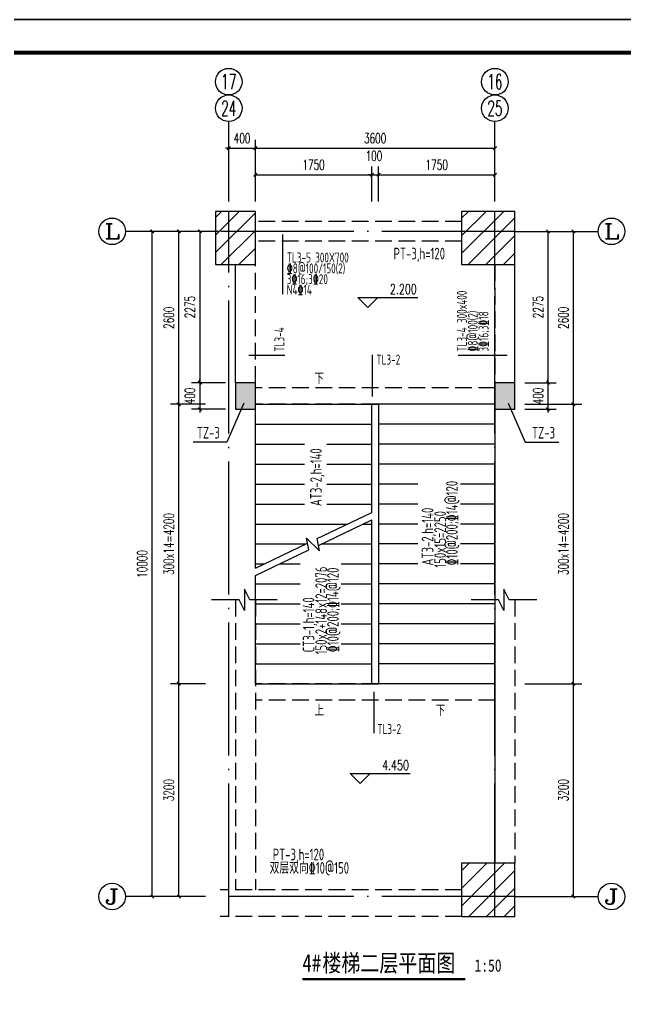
# Model space of a CAD drawing. Extents: x 239268 to 489116, y -316056 to -246175.
# Drawn here: x 381459 to 390567, y -295887 to -281302 of the extents above; entities that cross this region are included whole.
import ezdxf
from ezdxf.enums import TextEntityAlignment as Align

# ---------------------------------------------------------------- set-up
doc = ezdxf.new("R2010")
doc.units = 0
doc.header["$LTSCALE"] = 1000
doc.header["$MEASUREMENT"] = 0
doc.linetypes.add('DASH', pattern=[0.35, 0.25, -0.1])
doc.linetypes.add('DOTE', pattern=[2.42, 2, -0.2, 0.02, -0.2])
doc.layers.get('0').update_dxf_attribs({"linetype": 'CONTINUOUS'})
doc.layers.get('Defpoints').update_dxf_attribs({"color": 6, "linetype": 'CONTINUOUS'})
for name, color, linetype in [('3-ban', 84, 'CONTINUOUS'), ('3-HATCH', 8, 'CONTINUOUS'), ('3-liang-rein', 54, 'CONTINUOUS'), ('3-liang-s', 120, 'CONTINUOUS'), ('3-liang-s-1', 44, 'CONTINUOUS'), ('3-liang-xu', 120, 'DASH'), ('AXIS', 3, 'CONTINUOUS'), ('AXIS_TEXT', 7, 'CONTINUOUS'), ('COLUMN', 2, 'CONTINUOUS'), ('DIM_ELEV', 3, 'CONTINUOUS'), ('DIM_SYMB', 3, 'CONTINUOUS'), ('DOTE', 26, 'DOTE'), ('PUB_TEXT', 7, 'CONTINUOUS'), ('STAIR', 4, 'CONTINUOUS'), ('图框', 85, 'CONTINUOUS')]:
    doc.layers.add(name, color=color, linetype=linetype)
doc.styles.add('_TCH_AXIS', font='COMPLEX', dxfattribs={"bigfont": 'GBCBIG'})
doc.styles.add('_TCH_DIM', font='SIMPLEX', dxfattribs={"bigfont": 'GBCBIG'})
doc.styles.add('COMPLEX', font='COMPLEX')
doc.styles.add('DIM_FONT', font='SIMPLEX.shx', dxfattribs={"width": 0.65})
doc.styles.add('TSSD_Rein', font='Tssdeng.shx', dxfattribs={"width": 0.7, "bigfont": 'hztxt.shx'})
doc.styles.add('房间名称', font='SIMHEI.TTF', dxfattribs={"width": 0.8})
doc.dimstyles.new('DIMN50', dxfattribs={"dimscale": 0.5, "dimtxt": 300, "dimasz": 100, "dimexe": 250, "dimexo": 300, "dimgap": 150, "dimtad": 1, "dimdec": 0, "dimzin": 0, "dimdsep": 46, "dimtxsty": 'DIM_FONT', "dimblk": 'ARCHTICK', "dimcen": 0.09, "dimclrt": 7, "dimazin": 2, "dimtfac": 1, "dimtdec": 0, "dimtix": 1, "dimtmove": 2, "dimatfit": 3, "dimfxl": 0, "dimtolj": 1, "dimtzin": 0, "dimarcsym": 0})
pattern_1 = [(45, (9746.47, 1e-10), (-132.58252, 132.58252), [])]

# ---------------------------------------------------------------- blocks, each defined once
blk = doc.blocks.new('_ArchTick')
at = {"color": 0, "linetype": 'ByBlock', "const_width": 0.4}
blk.add_lwpolyline([(-0.5, -0.5), (0.5, 0.5)], dxfattribs=at)
blk = doc.blocks.new('*D581')
at = {"layer": 'AXIS', "color": 0, "lineweight": -2}
for p, q in [((385004, -283626), (385004, -283113)), ((385004, -283238), (388604, -283238)), ((388604, -283626), (388604, -283113))]:
    blk.add_line(p, q, dxfattribs=at)
at = {"layer": 'Defpoints', "color": 0}
for p in [(388604, -283238), (385004, -283776), (388604, -283776)]:
    blk.add_point(p, dxfattribs=at)
at = {"layer": 'AXIS', "color": 0, "lineweight": -2, "xscale": 50, "yscale": 50, "zscale": 50, "rotation": 180}
blk.add_blockref('_ArchTick', (385004, -283238), dxfattribs=at)
at = {"layer": 'AXIS', "color": 0, "lineweight": -2, "xscale": 50, "yscale": 50, "zscale": 50}
blk.add_blockref('_ArchTick', (388604, -283238), dxfattribs=at)
at = {"layer": 'AXIS', "color": 7, "insert": (386804, -283088), "char_height": 150, "attachment_point": 5, "style": 'DIM_FONT'}
blk.add_mtext('\\A1;3600', dxfattribs=at)
blk = doc.blocks.new('*D582')
at = {"layer": 'AXIS', "color": 0, "lineweight": -2}
for p, q in [((384604, -283238), (384554, -283238)), ((384604, -283626), (384604, -283113)), ((384604, -283238), (385004, -283238)), ((385004, -283626), (385004, -283113)), ((385004, -283238), (385054, -283238))]:
    blk.add_line(p, q, dxfattribs=at)
at = {"layer": 'Defpoints', "color": 0}
for p in [(385004, -283238), (384604, -283776), (385004, -283776)]:
    blk.add_point(p, dxfattribs=at)
at = {"layer": 'AXIS', "color": 0, "lineweight": -2, "xscale": 50, "yscale": 50, "zscale": 50}
blk.add_blockref('_ArchTick', (384604, -283238), dxfattribs=at)
at = {"layer": 'AXIS', "color": 0, "lineweight": -2, "xscale": 50, "yscale": 50, "zscale": 50, "rotation": 180}
blk.add_blockref('_ArchTick', (385004, -283238), dxfattribs=at)
at = {"layer": 'AXIS', "color": 7, "insert": (384804, -283088), "char_height": 150, "attachment_point": 5, "style": 'DIM_FONT'}
blk.add_mtext('\\A1;400', dxfattribs=at)
blk = doc.blocks.new('*D648')
at = {"layer": 'AXIS', "color": 0, "lineweight": -2}
for p, q in [((386854, -284038), (386854, -283513)), ((388604, -284038), (388604, -283513)), ((386854, -283638), (388604, -283638))]:
    blk.add_line(p, q, dxfattribs=at)
at = {"layer": 'Defpoints', "color": 0}
for p in [(388604, -283638), (386854, -284188), (388604, -284188)]:
    blk.add_point(p, dxfattribs=at)
at = {"layer": 'AXIS', "color": 0, "lineweight": -2, "xscale": 50, "yscale": 50, "zscale": 50, "rotation": 180}
blk.add_blockref('_ArchTick', (386854, -283638), dxfattribs=at)
at = {"layer": 'AXIS', "color": 0, "lineweight": -2, "xscale": 50, "yscale": 50, "zscale": 50}
blk.add_blockref('_ArchTick', (388604, -283638), dxfattribs=at)
at = {"layer": 'AXIS', "color": 7, "insert": (387729, -283488), "char_height": 150, "attachment_point": 5, "style": 'DIM_FONT'}
blk.add_mtext('\\A1;1750', dxfattribs=at)
blk = doc.blocks.new('*D649')
at = {"layer": 'AXIS', "color": 0, "lineweight": -2}
for p, q in [((386754, -284038), (386754, -283513)), ((386854, -284038), (386854, -283513)), ((386754, -283638), (386704, -283638)), ((386754, -283638), (386854, -283638)), ((386854, -283638), (386904, -283638))]:
    blk.add_line(p, q, dxfattribs=at)
at = {"layer": 'Defpoints', "color": 0}
for p in [(386854, -283638), (386754, -284188), (386854, -284188)]:
    blk.add_point(p, dxfattribs=at)
at = {"layer": 'AXIS', "color": 0, "lineweight": -2, "xscale": 50, "yscale": 50, "zscale": 50}
blk.add_blockref('_ArchTick', (386754, -283638), dxfattribs=at)
at = {"layer": 'AXIS', "color": 0, "lineweight": -2, "xscale": 50, "yscale": 50, "zscale": 50, "rotation": 180}
blk.add_blockref('_ArchTick', (386854, -283638), dxfattribs=at)
at = {"layer": 'AXIS', "color": 7, "insert": (386786, -283354), "char_height": 150, "attachment_point": 5, "style": 'DIM_FONT'}
blk.add_mtext('\\A1;100', dxfattribs=at)
blk = doc.blocks.new('*D650')
at = {"layer": 'AXIS', "color": 0, "lineweight": -2}
for p, q in [((385004, -284038), (385004, -283513)), ((386754, -284038), (386754, -283513)), ((385004, -283638), (386754, -283638))]:
    blk.add_line(p, q, dxfattribs=at)
at = {"layer": 'Defpoints', "color": 0}
for p in [(386754, -283638), (385004, -284188), (386754, -284188)]:
    blk.add_point(p, dxfattribs=at)
at = {"layer": 'AXIS', "color": 0, "lineweight": -2, "xscale": 50, "yscale": 50, "zscale": 50, "rotation": 180}
blk.add_blockref('_ArchTick', (385004, -283638), dxfattribs=at)
at = {"layer": 'AXIS', "color": 0, "lineweight": -2, "xscale": 50, "yscale": 50, "zscale": 50}
blk.add_blockref('_ArchTick', (386754, -283638), dxfattribs=at)
at = {"layer": 'AXIS', "color": 7, "insert": (385879, -283488), "char_height": 150, "attachment_point": 5, "style": 'DIM_FONT'}
blk.add_mtext('\\A1;1750', dxfattribs=at)
blk = doc.blocks.new('*D656')
at = {"layer": 'AXIS', "color": 0, "lineweight": -2}
for p, q in [((389054, -291288), (389907, -291288)), ((389782, -294488), (389782, -291288)), ((389054, -294488), (389907, -294488))]:
    blk.add_line(p, q, dxfattribs=at)
at = {"layer": 'Defpoints', "color": 0}
for p in [(388904, -291288), (389782, -291288), (388904, -294488)]:
    blk.add_point(p, dxfattribs=at)
at = {"layer": 'AXIS', "color": 0, "lineweight": -2, "xscale": 50, "yscale": 50, "zscale": 50}
for p, rotation in [((389782, -291288), 90), ((389782, -294488), 270)]:
    blk.add_blockref('_ArchTick', p, dxfattribs=dict(at, rotation=rotation))
at = {"layer": 'AXIS', "color": 7, "insert": (389632, -292888), "char_height": 150, "attachment_point": 5, "rotation": 90, "style": 'DIM_FONT'}
blk.add_mtext('\\A1;3200', dxfattribs=at)
blk = doc.blocks.new('*D657')
at = {"layer": 'AXIS', "color": 0, "lineweight": -2}
for p, q in [((389054, -287088), (389907, -287088)), ((389782, -291288), (389782, -287088)), ((389054, -291288), (389907, -291288))]:
    blk.add_line(p, q, dxfattribs=at)
at = {"layer": 'Defpoints', "color": 0}
for p in [(388904, -287088), (389782, -287088), (388904, -291288)]:
    blk.add_point(p, dxfattribs=at)
at = {"layer": 'AXIS', "color": 0, "lineweight": -2, "xscale": 50, "yscale": 50, "zscale": 50}
for p, rotation in [((389782, -287088), 90), ((389782, -291288), 270)]:
    blk.add_blockref('_ArchTick', p, dxfattribs=dict(at, rotation=rotation))
at = {"layer": 'AXIS', "color": 7, "insert": (389632, -289188), "char_height": 150, "attachment_point": 5, "rotation": 90, "style": 'DIM_FONT'}
blk.add_mtext('\\A1;300x14=4200', dxfattribs=at)
blk = doc.blocks.new('*D658')
at = {"layer": 'AXIS', "color": 0, "lineweight": -2}
for p, q in [((389054, -284488), (389907, -284488)), ((389782, -287088), (389782, -284488)), ((389054, -287088), (389907, -287088))]:
    blk.add_line(p, q, dxfattribs=at)
at = {"layer": 'Defpoints', "color": 0}
for p in [(388904, -284488), (389782, -284488), (388904, -287088)]:
    blk.add_point(p, dxfattribs=at)
at = {"layer": 'AXIS', "color": 0, "lineweight": -2, "xscale": 50, "yscale": 50, "zscale": 50}
for p, rotation in [((389782, -284488), 90), ((389782, -287088), 270)]:
    blk.add_blockref('_ArchTick', p, dxfattribs=dict(at, rotation=rotation))
at = {"layer": 'AXIS', "color": 7, "insert": (389632, -285788), "char_height": 150, "attachment_point": 5, "rotation": 90, "style": 'DIM_FONT'}
blk.add_mtext('\\A1;2600', dxfattribs=at)
blk = doc.blocks.new('*D659')
at = {"layer": 'AXIS', "color": 0, "lineweight": -2}
for p, q in [((384254, -291288), (383729, -291288)), ((383854, -294488), (383854, -291288)), ((384254, -294488), (383729, -294488))]:
    blk.add_line(p, q, dxfattribs=at)
at = {"layer": 'Defpoints', "color": 0}
for p in [(383854, -291288), (384404, -291288), (384404, -294488)]:
    blk.add_point(p, dxfattribs=at)
at = {"layer": 'AXIS', "color": 0, "lineweight": -2, "xscale": 50, "yscale": 50, "zscale": 50}
for p, rotation in [((383854, -291288), 90), ((383854, -294488), 270)]:
    blk.add_blockref('_ArchTick', p, dxfattribs=dict(at, rotation=rotation))
at = {"layer": 'AXIS', "color": 7, "insert": (383704, -292888), "char_height": 150, "attachment_point": 5, "rotation": 90, "style": 'DIM_FONT'}
blk.add_mtext('\\A1;3200', dxfattribs=at)
blk = doc.blocks.new('*D660')
at = {"layer": 'AXIS', "color": 0, "lineweight": -2}
for p, q in [((384254, -287088), (383729, -287088)), ((383854, -291288), (383854, -287088)), ((384254, -291288), (383729, -291288))]:
    blk.add_line(p, q, dxfattribs=at)
at = {"layer": 'Defpoints', "color": 0}
for p in [(383854, -287088), (384404, -287088), (384404, -291288)]:
    blk.add_point(p, dxfattribs=at)
at = {"layer": 'AXIS', "color": 0, "lineweight": -2, "xscale": 50, "yscale": 50, "zscale": 50}
for p, rotation in [((383854, -287088), 90), ((383854, -291288), 270)]:
    blk.add_blockref('_ArchTick', p, dxfattribs=dict(at, rotation=rotation))
at = {"layer": 'AXIS', "color": 7, "insert": (383704, -289188), "char_height": 150, "attachment_point": 5, "rotation": 90, "style": 'DIM_FONT'}
blk.add_mtext('\\A1;300x14=4200', dxfattribs=at)
blk = doc.blocks.new('*D661')
at = {"layer": 'AXIS', "color": 0, "lineweight": -2}
for p, q in [((384254, -284488), (383729, -284488)), ((383854, -287088), (383854, -284488)), ((384254, -287088), (383729, -287088))]:
    blk.add_line(p, q, dxfattribs=at)
at = {"layer": 'Defpoints', "color": 0}
for p in [(383854, -284488), (384404, -284488), (384404, -287088)]:
    blk.add_point(p, dxfattribs=at)
at = {"layer": 'AXIS', "color": 0, "lineweight": -2, "xscale": 50, "yscale": 50, "zscale": 50}
for p, rotation in [((383854, -284488), 90), ((383854, -287088), 270)]:
    blk.add_blockref('_ArchTick', p, dxfattribs=dict(at, rotation=rotation))
at = {"layer": 'AXIS', "color": 7, "insert": (383704, -285788), "char_height": 150, "attachment_point": 5, "rotation": 90, "style": 'DIM_FONT'}
blk.add_mtext('\\A1;2600', dxfattribs=at)
blk = doc.blocks.new('*D662')
at = {"layer": 'AXIS', "color": 0, "lineweight": -2}
for p, q in [((384254, -284488), (383329, -284488)), ((383454, -294488), (383454, -284488)), ((384254, -294488), (383329, -294488))]:
    blk.add_line(p, q, dxfattribs=at)
at = {"layer": 'Defpoints', "color": 0}
for p in [(383454, -284488), (384404, -284488), (384404, -294488)]:
    blk.add_point(p, dxfattribs=at)
at = {"layer": 'AXIS', "color": 0, "lineweight": -2, "xscale": 50, "yscale": 50, "zscale": 50}
for p, rotation in [((383454, -284488), 90), ((383454, -294488), 270)]:
    blk.add_blockref('_ArchTick', p, dxfattribs=dict(at, rotation=rotation))
at = {"layer": 'AXIS', "color": 7, "insert": (383304, -289488), "char_height": 150, "attachment_point": 5, "rotation": 90, "style": 'DIM_FONT'}
blk.add_mtext('\\A1;10000', dxfattribs=at)
blk = doc.blocks.new('_AXISO')
blk.add_circle((0, 0), 0.5)
at = {"layer": 'AXIS_TEXT', "style": 'COMPLEX', "width": 1.041667}
blk.add_attdef('A', text='', height=0.56, dxfattribs=at).set_placement((-0.25, -0.28), (0.25, -0.28), align=Align.FIT)
blk = doc.blocks.new('TJAD_TK_A1')
at = {"layer": '图框'}
blk.add_line((1341.38, 950.45), (500.38, 950.45), dxfattribs=at)
at = {"layer": '图框', "const_width": 1.2}
blk.add_lwpolyline([(1331.38, 940.45), (525.38, 940.45), (525.38, 366.45), (1331.38, 366.45)], close=True, dxfattribs=at)
blk = doc.blocks.new('*D774')
at = {"layer": '3-liang-s', "color": 0, "lineweight": -2}
for p, q in [((384454, -284488), (384046, -284488)), ((384171, -284488), (384171, -286763)), ((384554, -286763), (384046, -286763))]:
    blk.add_line(p, q, dxfattribs=at)
at = {"layer": 'Defpoints', "color": 0}
for p in [(384604, -284488), (384171, -286763), (384704, -286763)]:
    blk.add_point(p, dxfattribs=at)
at = {"layer": '3-liang-s', "color": 0, "lineweight": -2, "xscale": 50, "yscale": 50, "zscale": 50}
for p, rotation in [((384171, -284488), 90), ((384171, -286763), 270)]:
    blk.add_blockref('_ArchTick', p, dxfattribs=dict(at, rotation=rotation))
at = {"layer": '3-liang-s', "color": 7, "insert": (384021, -285626), "char_height": 150, "attachment_point": 5, "rotation": 90, "style": 'DIM_FONT'}
blk.add_mtext('\\A1;2275', dxfattribs=at)
blk = doc.blocks.new('*D775')
at = {"layer": '3-liang-s', "color": 0, "lineweight": -2}
for p, q in [((384171, -286763), (384171, -286713)), ((384554, -286763), (384046, -286763)), ((384171, -286763), (384171, -287163)), ((384554, -287163), (384046, -287163)), ((384171, -287163), (384171, -287213))]:
    blk.add_line(p, q, dxfattribs=at)
at = {"layer": 'Defpoints', "color": 0}
for p in [(384704, -286763), (384171, -287163), (384704, -287163)]:
    blk.add_point(p, dxfattribs=at)
at = {"layer": '3-liang-s', "color": 0, "lineweight": -2, "xscale": 50, "yscale": 50, "zscale": 50}
for p, rotation in [((384171, -286763), 270), ((384171, -287163), 90)]:
    blk.add_blockref('_ArchTick', p, dxfattribs=dict(at, rotation=rotation))
at = {"layer": '3-liang-s', "color": 7, "insert": (384021, -286963), "char_height": 150, "attachment_point": 5, "rotation": 90, "style": 'DIM_FONT'}
blk.add_mtext('\\A1;400', dxfattribs=at)
blk = doc.blocks.new('*D776')
at = {"layer": '3-liang-s', "color": 0, "lineweight": -2}
for p, q in [((388898, -284488), (389526, -284488)), ((389401, -284488), (389401, -286763)), ((389054, -286763), (389526, -286763))]:
    blk.add_line(p, q, dxfattribs=at)
at = {"layer": 'Defpoints', "color": 0}
for p in [(388748, -284488), (388904, -286763), (389401, -286763)]:
    blk.add_point(p, dxfattribs=at)
at = {"layer": '3-liang-s', "color": 0, "lineweight": -2, "xscale": 50, "yscale": 50, "zscale": 50}
for p, rotation in [((389401, -284488), 90), ((389401, -286763), 270)]:
    blk.add_blockref('_ArchTick', p, dxfattribs=dict(at, rotation=rotation))
at = {"layer": '3-liang-s', "color": 7, "insert": (389251, -285626), "char_height": 150, "attachment_point": 5, "rotation": 90, "style": 'DIM_FONT'}
blk.add_mtext('\\A1;2275', dxfattribs=at)
blk = doc.blocks.new('*D773')
at = {"layer": '3-liang-s', "color": 0, "lineweight": -2}
for p, q in [((389401, -286763), (389401, -286713)), ((389054, -286763), (389526, -286763)), ((389401, -286763), (389401, -287163)), ((389054, -287163), (389526, -287163)), ((389401, -287163), (389401, -287213))]:
    blk.add_line(p, q, dxfattribs=at)
at = {"layer": 'Defpoints', "color": 0}
for p in [(388904, -286763), (388904, -287163), (389401, -287163)]:
    blk.add_point(p, dxfattribs=at)
at = {"layer": '3-liang-s', "color": 0, "lineweight": -2, "xscale": 50, "yscale": 50, "zscale": 50}
for p, rotation in [((389401, -286763), 270), ((389401, -287163), 90)]:
    blk.add_blockref('_ArchTick', p, dxfattribs=dict(at, rotation=rotation))
at = {"layer": '3-liang-s', "color": 7, "insert": (389251, -286963), "char_height": 150, "attachment_point": 5, "rotation": 90, "style": 'DIM_FONT'}
blk.add_mtext('\\A1;400', dxfattribs=at)
blk = doc.blocks.new('*D830')
at = {"layer": '3-ban', "color": 0, "lineweight": -2}
for p, q in [((329696, -308558), (329088, -308558)), ((329213, -308558), (329213, -308508)), ((329213, -308558), (329213, -308668)), ((329806, -308668), (329088, -308668)), ((329213, -308668), (329213, -308718))]:
    blk.add_line(p, q, dxfattribs=at)
at = {"layer": '3-liang-s', "color": 0, "lineweight": -2}
for p, q in [((422981, -284372), (422606, -284372)), ((422731, -284372), (422731, -284322)), ((422731, -284472), (422731, -284372)), ((422981, -284472), (422606, -284472)), ((422731, -284472), (422731, -284522))]:
    blk.add_line(p, q, dxfattribs=at)
at = {"layer": 'Defpoints', "color": 0}
for p in [(422731, -284372), (423131, -284372), (423131, -284472), (329846, -308558), (329213, -308668), (329956, -308668)]:
    blk.add_point(p, dxfattribs=at)
at = {"layer": '3-ban', "color": 0, "lineweight": -2, "xscale": 50, "yscale": 50, "zscale": 50}
for p, rotation in [((329213, -308558), 270), ((329213, -308668), 90)]:
    blk.add_blockref('_ArchTick', p, dxfattribs=dict(at, rotation=rotation))
at = {"layer": '3-liang-s', "color": 0, "lineweight": -2, "xscale": 50, "yscale": 50, "zscale": 50}
for p, rotation in [((422731, -284372), 270), ((422731, -284472), 90)]:
    blk.add_blockref('_ArchTick', p, dxfattribs=dict(at, rotation=rotation))
at = {"layer": '3-ban', "color": 7, "insert": (328880, -308613), "char_height": 150, "attachment_point": 5, "rotation": 90, "style": 'DIM_FONT'}
blk.add_mtext('\\A1;50', dxfattribs=at)
at = {"layer": '3-liang-s', "color": 7, "insert": (422581, -284422), "char_height": 150, "attachment_point": 5, "rotation": 90, "style": 'DIM_FONT'}
blk.add_mtext('\\A1;100', dxfattribs=at)
blk = doc.blocks.new('*D831')
at = {"layer": '3-ban', "color": 0, "lineweight": -2}
for p, q in [((329806, -308668), (329088, -308668)), ((329213, -308668), (329213, -309108)), ((329916, -309108), (329088, -309108))]:
    blk.add_line(p, q, dxfattribs=at)
at = {"layer": '3-liang-s', "color": 0, "lineweight": -2}
for p, q in [((432013, -284372), (431638, -284372)), ((431763, -284872), (431763, -284372)), ((432013, -284872), (431638, -284872))]:
    blk.add_line(p, q, dxfattribs=at)
at = {"layer": 'Defpoints', "color": 0}
for p in [(431763, -284372), (432163, -284372), (432163, -284872), (329956, -308668), (329213, -309108), (330066, -309108)]:
    blk.add_point(p, dxfattribs=at)
at = {"layer": '3-ban', "color": 0, "lineweight": -2, "xscale": 50, "yscale": 50, "zscale": 50}
for p, rotation in [((329213, -308668), 90), ((329213, -309108), 270)]:
    blk.add_blockref('_ArchTick', p, dxfattribs=dict(at, rotation=rotation))
at = {"layer": '3-liang-s', "color": 0, "lineweight": -2, "xscale": 50, "yscale": 50, "zscale": 50}
for p, rotation in [((431763, -284372), 90), ((431763, -284872), 270)]:
    blk.add_blockref('_ArchTick', p, dxfattribs=dict(at, rotation=rotation))
at = {"layer": '3-ban', "color": 7, "insert": (329063, -308888), "char_height": 150, "attachment_point": 5, "rotation": 90, "style": 'DIM_FONT'}
blk.add_mtext('\\A1;200', dxfattribs=at)
at = {"layer": '3-liang-s', "color": 7, "insert": (431613, -284622), "char_height": 150, "attachment_point": 5, "rotation": 90, "style": 'DIM_FONT'}
blk.add_mtext('\\A1;500', dxfattribs=at)

msp = doc.modelspace()

# ---------------------------------------------------------------- hatches: boundary and pattern name
at = {"layer": '3-HATCH'}
h = msp.add_hatch(dxfattribs=at)
h.set_pattern_fill('ANSI31', color=256, scale=1500, style=0)
h.set_pattern_definition(pattern_1)
h.paths.add_polyline_path([(385003.6, -284188), (384403.6, -284188), (384403.6, -284988), (385003.6, -284988)])
h = msp.add_hatch(dxfattribs=at)
h.set_pattern_fill('ANSI31', color=256, scale=1500, style=0)
h.set_pattern_definition(pattern_1)
h.paths.add_polyline_path([(388903.6, -284188), (388103.6, -284188), (388103.6, -284988), (388903.6, -284988)])
for points in [[(384703.6, -287163), (385003.6, -287163), (385003.6, -286763), (384703.6, -286763)], [(388603.6, -287163), (388903.6, -287163), (388903.6, -286763), (388603.6, -286763)]]:
    msp.add_hatch(color=256, dxfattribs=at).paths.add_polyline_path(points)
h = msp.add_hatch(dxfattribs=at)
h.set_pattern_fill('ANSI31', color=256, scale=1500, style=0)
h.set_pattern_definition(pattern_1)
h.paths.add_polyline_path([(388903.6, -293988), (388103.6, -293988), (388103.6, -294788), (388903.6, -294788)])

# ---------------------------------------------------------------- linework, layer by layer
at = {"layer": '3-ban'}
for p, q in [((384830.3, -287071.9), (384573.6, -287658.9)), ((388801.4, -287071.9), (389058.1, -287658.9)), ((384573.6, -287658.9), (384069.6, -287658.9)), ((389058.1, -287658.9), (389562, -287658.9))]:
    msp.add_line(p, q, dxfattribs=at)
at = {"layer": '3-liang-rein'}
for p, q in [((385418, -285434), (385418, -284533.1)), ((385445.3, -286356.2), (384906, -286356.2)), ((386764.8, -286968.8), (386764.8, -286343.9)), ((388786.8, -286356.2), (388049.3, -286356.2)), ((386788.4, -292034), (386788.4, -291409.2))]:
    msp.add_line(p, q, dxfattribs=at)
at = {"layer": '3-liang-s'}
for p, q in [((384703.6, -286763), (384703.6, -284988)), ((388903.6, -286763), (388903.6, -284988))]:
    msp.add_line(p, q, dxfattribs=at)
at = {"layer": '3-liang-s-1'}
for points in [[(385332.9, -290027.7), (384918.6, -290027.7), (384838.6, -289868.1), (384838.6, -290187.4), (384758.5, -290027.7), (384344.2, -290027.7)], [(389232.9, -290027.7), (388818.6, -290027.7), (388738.6, -289868.1), (388738.6, -290187.4), (388658.5, -290027.7), (388244.2, -290027.7)]]:
    msp.add_lwpolyline(points, dxfattribs=at)
at = {"layer": '3-liang-xu'}
for p, q in [((388103.6, -284338), (385003.6, -284338)), ((388103.6, -284638), (385003.6, -284638)), ((385003.6, -286763), (385003.6, -284988)), ((388603.6, -284988), (388603.6, -293988)), ((388603.6, -286763), (388603.6, -284988)), ((388605.7, -286838), (385003.6, -286838)), ((388605.7, -287088), (385003.6, -287088)), ((384703.6, -290027.7), (384703.6, -294388)), ((385003.6, -290027.7), (385003.6, -294388)), ((388603.6, -290027.7), (388603.6, -293988)), ((388903.6, -290027.7), (388903.6, -293988)), ((388605.7, -291288), (385003.6, -291288)), ((388605.7, -291538), (385003.6, -291538)), ((388103.6, -294388), (384476.6, -294388)), ((388103.6, -294788), (384476.6, -294788))]:
    msp.add_line(p, q, dxfattribs=at)
at = {"layer": 'AXIS'}
for p, q in [((384603.6, -282438), (384603.6, -282438)), ((388603.6, -282438), (388603.6, -282438)), ((384603.6, -284038), (384603.6, -282838)), ((388603.6, -284038), (388603.6, -282838)), ((384253.6, -284488), (383051.8, -284488)), ((388903.6, -284488), (390155.4, -284488)), ((384253.6, -294488), (383051.8, -294488)), ((388903.6, -294488), (390155.4, -294488))]:
    msp.add_line(p, q, dxfattribs=at)
at = {"layer": 'COLUMN'}
for p, q in [((384403.6, -284188), (384403.6, -284988)), ((385003.6, -284188), (384403.6, -284188)), ((385003.6, -284988), (385003.6, -284188)), ((388103.6, -284188), (388103.6, -284988)), ((388903.6, -284188), (388103.6, -284188)), ((388903.6, -284988), (388903.6, -284188)), ((384403.6, -284988), (385003.6, -284988)), ((388103.6, -284988), (388903.6, -284988)), ((388103.6, -293988), (388103.6, -294788)), ((388903.6, -293988), (388103.6, -293988)), ((388903.6, -294788), (388903.6, -293988)), ((388103.6, -294788), (388903.6, -294788))]:
    msp.add_line(p, q, dxfattribs=at)
for points in [[(384703.6, -287163), (385003.6, -287163), (385003.6, -286763), (384703.6, -286763)], [(388603.6, -287163), (388903.6, -287163), (388903.6, -286763), (388603.6, -286763)]]:
    msp.add_lwpolyline(points, close=True, dxfattribs=at)
at = {"layer": 'DIM_ELEV'}
for p, q in [((386694.6, -285630.5), (386544.6, -285480.5)), ((386544.6, -285480.5), (387444.6, -285480.5)), ((386694.6, -285630.5), (386844.6, -285480.5)), ((386578.4, -292787.4), (386428.4, -292637.4)), ((386428.4, -292637.4), (387328.4, -292637.4)), ((386578.4, -292787.4), (386728.4, -292637.4))]:
    msp.add_line(p, q, dxfattribs=at)
at = {"layer": 'DIM_SYMB'}
for points in [[(385946.1, -286891.8, 0, 0, 0), (385946.1, -287341.8, 40, 0, 0), (385946.1, -287491.8, 0, 0, 0)], [(385946.1, -291588, 0, 0, 0), (385946.1, -291138, 40, 0, 0), (385946.1, -290988, 0, 0, 0)], [(387750.9, -291588, 0, 0, 0), (387750.9, -291138, 40, 0, 0), (387750.9, -290988, 0, 0, 0)]]:
    msp.add_lwpolyline(points, format="xyseb", dxfattribs=at)
at = {"layer": 'DIM_SYMB', "const_width": 35}
msp.add_lwpolyline([(385709, -295729.3), (388157.2, -295729.3)], dxfattribs=at)
at = {"layer": 'DOTE'}
for p, q in [((384603.6, -294788), (384603.6, -284188)), ((388603.6, -294788), (388603.6, -284188)), ((388903.6, -284488), (384403.6, -284488)), ((388903.6, -294488), (384603.6, -294488))]:
    msp.add_line(p, q, dxfattribs=at)
at = {"layer": 'STAIR'}
for p, q in [((385003.6, -289552.6), (385003.6, -287088)), ((385003.6, -287088), (386753.6, -287088)), ((386753.6, -288712.6), (386753.6, -287088)), ((386753.6, -287088), (386853.6, -287088)), ((388603.6, -287088), (386853.6, -287088)), ((386853.6, -287088), (386853.6, -291288)), ((388603.6, -287088), (388603.6, -291288)), ((388603.6, -287088), (388603.6, -291288)), ((388603.6, -287088), (388603.6, -291288)), ((385003.6, -287388), (386753.6, -287388)), ((388603.6, -287388), (386853.6, -287388)), ((385003.6, -287688), (385742.5, -287688)), ((386076.4, -287688), (386753.6, -287688)), ((388603.6, -287688), (386853.6, -287688)), ((385003.6, -287988), (385742.5, -287988)), ((386076.4, -287988), (386753.6, -287988)), ((388603.6, -287988), (386853.6, -287988)), ((385003.6, -288288), (385742.5, -288288)), ((386076.4, -288288), (386753.6, -288288)), ((387443.4, -288288), (386853.6, -288288)), ((388603.6, -288288), (388085.8, -288288)), ((385003.6, -288588), (385742.5, -288588)), ((386076.4, -288588), (386753.6, -288588)), ((387443.4, -288588), (386853.6, -288588)), ((388603.6, -288588), (388085.8, -288588)), ((385932, -289106.9), (386753.6, -288712.6)), ((385003.6, -288888), (386388.1, -288888)), ((385951.2, -289208.7), (386753.6, -288823.5)), ((386619.1, -288888), (386753.6, -288888)), ((386753.6, -291288), (386753.6, -288823.5)), ((387443.4, -288888), (386853.6, -288888)), ((388603.6, -288888), (388085.8, -288888)), ((385003.6, -289552.6), (385788.1, -289176)), ((385003.6, -289188), (385763.1, -289188)), ((385807.2, -289277.8), (385774.2, -289102.4)), ((385774.2, -289102.4), (385966.5, -289290.5)), ((385966.5, -289290.5), (385932, -289106.9)), ((385994.1, -289188), (386753.6, -289188)), ((387443.4, -289188), (386853.6, -289188)), ((388603.6, -289188), (388085.8, -289188)), ((385003.6, -289663.5), (385807.2, -289277.8)), ((385003.6, -289488), (385138.1, -289488)), ((385369.1, -289488), (385674.7, -289488)), ((386293, -289488), (386753.6, -289488)), ((387443.4, -289488), (386853.6, -289488)), ((388603.6, -289488), (388085.8, -289488)), ((385003.6, -291288), (385003.6, -289663.5)), ((385003.6, -289788), (385674.7, -289788)), ((386293, -289788), (386753.6, -289788)), ((388603.6, -289788), (386853.6, -289788)), ((385003.6, -290088), (385674.7, -290088)), ((386293, -290088), (386753.6, -290088)), ((388603.6, -290088), (386853.6, -290088)), ((385003.6, -290388), (385674.7, -290388)), ((386293, -290388), (386753.6, -290388)), ((388603.6, -290388), (386853.6, -290388)), ((385003.6, -290688), (385674.7, -290688)), ((386293, -290688), (386753.6, -290688)), ((388603.6, -290688), (386853.6, -290688)), ((385003.6, -290988), (386753.6, -290988)), ((388603.6, -290988), (386853.6, -290988)), ((385003.6, -291288), (386753.6, -291288)), ((386753.6, -291288), (386853.6, -291288)), ((388603.6, -291288), (386853.6, -291288))]:
    msp.add_line(p, q, dxfattribs=at)
at = {"layer": '图框'}
msp.add_lwpolyline([(370381.1, -281301.7), (412431.1, -281301.7), (412431.1, -311001.7), (370381.1, -311001.7)], close=True, dxfattribs=at)

# ---------------------------------------------------------------- block references
at = {"layer": 'AXIS'}
ref = msp.add_blockref('_AXISO', (384603.6, -282238), dxfattribs=dict(at, xscale=400, yscale=400, zscale=400))
ref.add_attrib('A', '17', dxfattribs={"layer": 'AXIS_TEXT', "height": 226.27, "style": '_TCH_AXIS', "width": 0.724138}).set_placement((384490.5, -282351.2), (384716.7, -282351.2), align=Align.FIT)
ref = msp.add_blockref('_AXISO', (388603.6, -282238), dxfattribs=dict(at, xscale=400, yscale=400, zscale=400))
ref.add_attrib('A', '16', dxfattribs={"layer": 'AXIS_TEXT', "height": 226.27, "style": '_TCH_AXIS', "width": 0.724138}).set_placement((388490.5, -282351.2), (388716.7, -282351.2), align=Align.FIT)
ref = msp.add_blockref('_AXISO', (384603.6, -282638), dxfattribs=dict(at, xscale=400, yscale=400, zscale=400))
ref.add_attrib('A', '24', dxfattribs={"layer": 'AXIS_TEXT', "height": 226.27, "style": '_TCH_AXIS', "width": 0.583333}).set_placement((384490.5, -282751.2), (384716.7, -282751.2), align=Align.FIT)
ref = msp.add_blockref('_AXISO', (388603.6, -282638), dxfattribs=dict(at, xscale=400, yscale=400, zscale=400))
ref.add_attrib('A', '25', dxfattribs={"layer": 'AXIS_TEXT', "height": 226.27, "style": '_TCH_AXIS', "width": 0.617647}).set_placement((388490.5, -282751.2), (388716.7, -282751.2), align=Align.FIT)
ref = msp.add_blockref('_AXISO', (382851.8, -284488), dxfattribs=dict(at, xscale=400, yscale=400, zscale=400))
ref.add_attrib('A', 'L', dxfattribs={"layer": 'AXIS_TEXT', "height": 226.3, "style": '_TCH_AXIS', "width": 1.4}).set_placement((382738.7, -284601.2), (382965, -284601.2), align=Align.FIT)
ref = msp.add_blockref('_AXISO', (390355.4, -284488), dxfattribs=dict(at, xscale=400, yscale=400, zscale=400))
ref.add_attrib('A', 'L', dxfattribs={"layer": 'AXIS_TEXT', "height": 226.3, "style": '_TCH_AXIS', "width": 1.4}).set_placement((390242.2, -284601.2), (390468.5, -284601.2), align=Align.FIT)
ref = msp.add_blockref('_AXISO', (382851.8, -294488), dxfattribs=dict(at, xscale=400, yscale=400, zscale=400))
ref.add_attrib('A', 'J', dxfattribs={"layer": 'AXIS_TEXT', "height": 226.3, "style": '_TCH_AXIS', "width": 1.909091}).set_placement((382738.7, -294601.2), (382965, -294601.2), align=Align.FIT)
ref = msp.add_blockref('_AXISO', (390355.4, -294488), dxfattribs=dict(at, xscale=400, yscale=400, zscale=400))
ref.add_attrib('A', 'J', dxfattribs={"layer": 'AXIS_TEXT', "height": 226.3, "style": '_TCH_AXIS', "width": 1.909091}).set_placement((390242.2, -294601.2), (390468.5, -294601.2), align=Align.FIT)
at = {"layer": '图框', "xscale": 50, "yscale": 50, "zscale": 50}
msp.add_blockref('TJAD_TK_A1', (345362.1, -328824.2), dxfattribs=at)

# ---------------------------------------------------------------- texts
at = {"layer": '3-ban', "style": 'TSSD_Rein', "width": 0.7}
for s, p in [('PT-3,h=120', (387080.3, -284909.3)), ('PT-3,h=120', (385264.1, -293942.8)), ('双层双向%%13210@150', (385218.1, -294145.1))]:
    msp.add_text(s, height=175, dxfattribs=at).set_placement(p)
for p in [(384298.1, -287514.9, 1920), (389333.5, -287514.9, 1920)]:
    msp.add_text('TZ-3', height=175, dxfattribs=at).set_placement(p, align=Align.MIDDLE)
for s, p in [('AT3-2,h=140', (386002.7, -288619.9)), ('%%13210@200;%%13214@120', (388044.7, -289512.2)), ('AT3-2,h=140', (387679, -289513.2)), ('150x15=2250', (387867.7, -289543.5)), ('150x2+148x12=2076', (386080.2, -290847.4)), ('%%13210@200;%%13214@120', (386257.2, -290816.1)), ('CT3-1,h=140', (385891.5, -290817.1))]:
    msp.add_text(s, height=175, rotation=90, dxfattribs=at).set_placement(p)
at = {"layer": '3-liang-rein', "style": 'TSSD_Rein', "width": 0.7}
for s, p in [('TL3-5 300X700', (385475.8, -284956.3)), ('%%1328@100/150(2)', (385475.8, -285119.7)), ('3%%13216;3%%13220', (385475.8, -285281.8)), ('N4%%13214', (385475.8, -285440.1)), ('TL3-2', (386822.7, -286491)), ('TL3-2', (386836, -292044.7))]:
    msp.add_text(s, height=150, dxfattribs=at).set_placement(p)
for s, p in [('TL3-4 300x400', (388182.1, -286296.3)), ('%%1328@100(2)', (388345.5, -286296.3)), ('3%%13216;3%%13218', (388507.6, -286296.3)), ('TL3-4', (385439.3, -286296.3))]:
    msp.add_text(s, height=150, rotation=90, dxfattribs=at).set_placement(p)
at = {"layer": 'PUB_TEXT'}
for s, height, style, width, p in [('2.200', 148.75, '_TCH_DIM', 0.705882, (387024.6, -285430.5)), ('4.450', 148.75, '_TCH_DIM', 0.705882, (386908.4, -292587.4)), ('楼梯二层平面图', 261.39, '房间名称', 0.8, (386011.4, -295617.9)), ('4#', 261.39, '房间名称', 0.8, (385709, -295617.9)), ('1:50', 186.71, '房间名称', 0.8, (388297.2, -295617.9))]:
    msp.add_text(s, height=height, dxfattribs=dict(at, style=style, width=width)).set_placement(p)
at = {"layer": 'PUB_TEXT', "style": '_TCH_DIM'}
for s, p in [('下', (385890.6, -286781.7)), ('上', (385894, -291773.9)), ('下', (387713.6, -291773.9))]:
    msp.add_text(s, height=168.8, dxfattribs=at).set_placement(p)

# ---------------------------------------------------------------- dimensions: what is measured, and where the dimension line sits
at = {"layer": '3-ban'}
dim = msp.add_linear_dim(base=(329212.7, -308668.4), p1=(329846.4, -308558.4), p2=(329956.4, -308668.4), angle=90, text='50', dimstyle='DIMN50', dxfattribs=at)
dim.commit()
dim.dimension.update_dxf_attribs({"geometry": '*D830', "text_midpoint": (328879.6, -308613.4), "dimtype": 160})
dim = msp.add_linear_dim(base=(329212.7, -309108.4), p1=(329956.4, -308668.4), p2=(330066.4, -309108.4), angle=90, text='200', dimstyle='DIMN50', dxfattribs=at)
dim.commit()
dim.dimension.update_dxf_attribs({"geometry": '*D831', "text_midpoint": (329062.7, -308888.4)})
at = {"layer": '3-liang-s'}
for base, p1, p2, picture, middle in [((422731.3, -284372.1), (423131.3, -284472.1), (423131.3, -284372.1), '*D830', (422581.3, -284422.1)), ((431763.3, -284372.1), (432163.3, -284872.1), (432163.3, -284372.1), '*D831', (431613.3, -284622.1)), ((384171.1, -286763), (384603.6, -284488), (384703.6, -286763), '*D774', (384021.1, -285625.5)), ((389400.9, -286763), (388748.4, -284488), (388903.6, -286763), '*D776', (389250.9, -285625.5)), ((384171.1, -287163), (384703.6, -286763), (384703.6, -287163), '*D775', (384021.1, -286963)), ((389400.9, -287163), (388903.6, -286763), (388903.6, -287163), '*D773', (389250.9, -286963))]:
    dim = msp.add_linear_dim(base=base, p1=p1, p2=p2, angle=90, dimstyle='DIMN50', dxfattribs=at)
    dim.commit()
    dim.dimension.update_dxf_attribs({"geometry": picture, "text_midpoint": middle})
at = {"layer": 'AXIS'}
for p1, p2, distance, picture, middle in [((384603.6, -283775.5), (385003.6, -283775.5), 537.5, '*D582', (384803.6, -283088)), ((385003.6, -283775.5), (388603.6, -283775.5), 537.5, '*D581', (386803.6, -283088)), ((385003.6, -284188), (386753.6, -284188), 550, '*D650', (385878.6, -283488)), ((386853.6, -284188), (388603.6, -284188), 550, '*D648', (387728.6, -283488)), ((384403.6, -294488), (384403.6, -284488), 950, '*D662', (383303.6, -289488)), ((384403.6, -287088), (384403.6, -284488), 550, '*D661', (383703.6, -285788)), ((388903.6, -287088), (388903.6, -284488), -878.2, '*D658', (389631.8, -285788)), ((384403.6, -294488), (384403.6, -291288), 550, '*D659', (383703.6, -292888)), ((388903.6, -294488), (388903.6, -291288), -878.2, '*D656', (389631.8, -292888))]:
    dim = msp.add_aligned_dim(p1=p1, p2=p2, distance=distance, dimstyle='DIMN50', dxfattribs=at)
    dim.commit()
    dim.dimension.update_dxf_attribs({"geometry": picture, "text_midpoint": middle})
dim = msp.add_linear_dim(base=(386853.6, -283638), p1=(386753.6, -284188), p2=(386853.6, -284188), angle=0, dimstyle='DIMN50', dxfattribs=at)
dim.commit()
dim.dimension.update_dxf_attribs({"geometry": '*D649', "text_midpoint": (386785.9, -283354.3), "dimtype": 161})
for p1, p2, distance, picture, middle in [((384403.6, -291288), (384403.6, -287088), 550, '*D660', (383703.6, -289188)), ((388903.6, -291288), (388903.6, -287088), -878.2, '*D657', (389631.8, -289188))]:
    dim = msp.add_aligned_dim(p1=p1, p2=p2, distance=distance, text='300x14=4200', dimstyle='DIMN50', dxfattribs=at)
    dim.commit()
    dim.dimension.update_dxf_attribs({"geometry": picture, "text_midpoint": middle})

doc.saveas('drawing.dxf')
